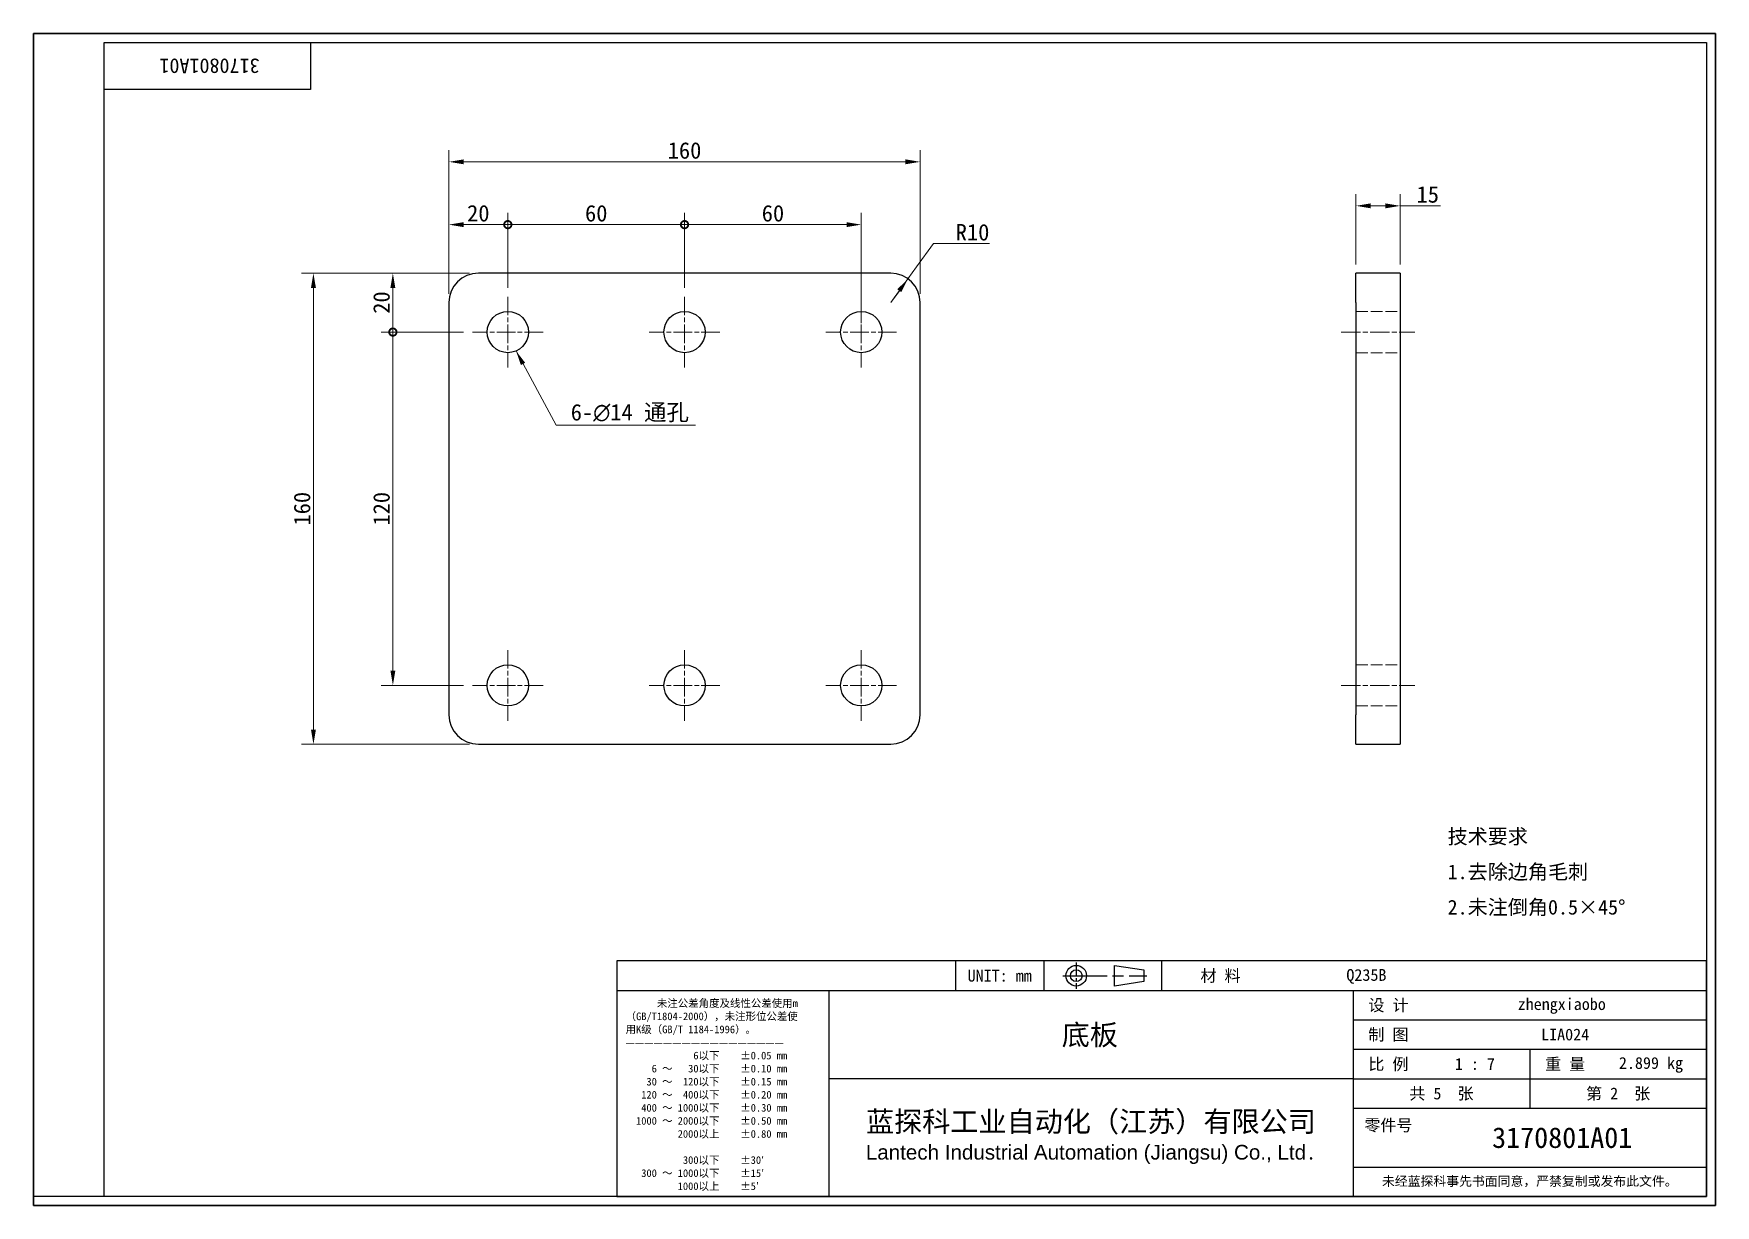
# Model space of a CAD drawing. Header units: millimetres. Extents: x 12 to 583, y 11 to 409.
import ezdxf
from ezdxf.enums import TextEntityAlignment as Align

# ---------------------------------------------------------------- set-up
doc = ezdxf.new("R2010")
doc.units = ezdxf.units.MM
doc.header["$LTSCALE"] = 2
doc.linetypes.add('CHAIN', pattern=[0.3543, 0.2362, -0.0295, 0.0591, -0.0295])
doc.linetypes.add('DASHED', pattern=[0.2067, 0.1654, -0.0413])
for name, color, linetype, lineweight in [('1', 7, 'Continuous', 18), ('可见 (ISO)', 7, 'Continuous', 25), ('图框 (ISO)', 7, 'Continuous', 35), ('标题 (ISO)', 7, 'Continuous', 25)]:
    doc.layers.add(name, color=color, linetype=linetype, lineweight=lineweight)
for name, color, linetype, lineweight, true_color in [('中心标记 (ISO)', 1, 'CHAIN', 18, 0xff0000), ('中心线 (ISO)', 1, 'CHAIN', 18, 0xff0000), ('尺寸 (ISO)', 7, 'Continuous', 18, 0x008000), ('符号 (ISO)', 7, 'Continuous', 18, 0x008000), ('隐藏 (ISO)', 5, 'DASHED', 18, 0x0000ff)]:
    doc.layers.add(name, color=color, linetype=linetype, lineweight=lineweight, true_color=true_color)
doc.styles.add('文本样式164', font='SimSun.ttf')
doc.styles.add('文本样式165', font='SimSun.ttf')
doc.styles.add('文本样式74', font='SimSun.ttf')
doc.styles.add('最新国标', font='simfang.ttf')
doc.styles.add('注释文本 (ISO)', font='simfang.ttf')
doc.dimstyles.new('默认 (GB)', dxfattribs={"dimscale": 2, "dimtxt": 2.8, "dimasz": 2.5, "dimexe": 2, "dimexo": 1.5, "dimgap": 0.5, "dimtad": 1, "dimtoh": 1, "dimdsep": 46, "dimtxsty": '最新国标', "dimcen": 0.09, "dimdle": 10, "dimclrd": 256, "dimclre": 256, "dimclrt": 256, "dimaunit": 1, "dimadec": 3, "dimazin": 2, "dimtfac": 0.535714, "dimtdec": 3, "dimtmove": 0, "dimatfit": 3, "dimfxl": 0, "dimtolj": 1, "dimlwd": -1, "dimlwe": -1, "dimarcsym": 0})
doc.dimstyles.new('默认 (GB)$7', dxfattribs={"dimscale": 2, "dimtxt": 2.8, "dimasz": 2.5, "dimexe": 2, "dimexo": 1.5, "dimgap": 0.5, "dimtad": 1, "dimtoh": 1, "dimdsep": 46, "dimtxsty": '最新国标', "dimcen": 0.09, "dimdle": 10, "dimclrd": 256, "dimclre": 256, "dimclrt": 256, "dimaunit": 1, "dimadec": 3, "dimazin": 2, "dimtfac": 0.535714, "dimtdec": 3, "dimtmove": 0, "dimatfit": 3, "dimfxl": 0, "dimtolj": 1, "dimlwd": -1, "dimlwe": -1, "dimarcsym": 0})

# ---------------------------------------------------------------- blocks, each defined once
blk = doc.blocks.new('图框 最新国标')
at = {"layer": '图框 (ISO)'}
for p, q in [((6, 7), (6, 204.5)), ((6, 204.5), (291.5, 204.5)), ((291.5, 204.5), (291.5, 5.5)), ((6, 7), (6, 5.5)), ((6, 7), (6, 5.5)), ((291.5, 5.5), (6, 5.5))]:
    blk.add_line(p, q, dxfattribs=at)
at = {"layer": '图框 (ISO)', "color": 7, "linetype": 'Continuous', "lineweight": 25}
for p, q in [((18, 203), (290, 203)), ((18, 7), (18, 203)), ((18, 203), (290, 203)), ((53, 203), (53, 195)), ((290, 203), (290, 7)), ((290, 203), (290, 7)), ((53, 195), (18, 195)), ((290, 7), (6, 7)), ((290, 7), (18, 7))]:
    blk.add_line(p, q, dxfattribs=at)
at = {"layer": '图框 (ISO)', "style": '文本样式74'}
blk.add_attdef('零件代号_001', (44.36, 200.25), '', height=2.5, rotation=180, dxfattribs=at)
blk = doc.blocks.new('标题栏 最新国标')
at = {"layer": '标题 (ISO)'}
for p, q in [((381.98, -183.84), (196.98, -183.84)), ((196.98, -183.84), (196.98, -223.84)), ((254.48, -183.84), (254.48, -188.84)), ((269.48, -183.84), (269.48, -188.84)), ((281.48, -188.09), (281.48, -184.59)), ((281.48, -184.59), (286.48, -185.34)), ((286.48, -185.34), (286.48, -187.34)), ((289.48, -183.84), (289.48, -188.84)), ((381.98, -223.84), (381.98, -183.84)), ((383.48, -183.84), (383.48, -225.34)), ((286.48, -187.34), (281.48, -188.09)), ((196.98, -188.84), (381.98, -188.84)), ((232.98, -188.84), (232.98, -223.84)), ((321.98, -188.84), (321.98, -223.84)), ((321.98, -193.84), (381.98, -193.84)), ((321.98, -198.84), (381.98, -198.84)), ((351.98, -198.84), (351.98, -208.84)), ((321.98, -203.84), (232.98, -203.84)), ((321.98, -203.84), (381.98, -203.84)), ((321.98, -208.84), (381.98, -208.84)), ((321.98, -218.84), (381.98, -218.84)), ((196.98, -223.84), (381.98, -223.84)), ((383.48, -225.34), (196.98, -225.34))]:
    blk.add_line(p, q, dxfattribs=at)
at = {"layer": '标题 (ISO)', "linetype": 'CHAIN', "ltscale": 5.000333}
blk.add_line((274.98, -184.09), (274.98, -188.59), dxfattribs=at)
at = {"layer": '标题 (ISO)', "linetype": 'CHAIN', "ltscale": 15.834605}
blk.add_line((272.73, -186.34), (286.98, -186.34), dxfattribs=at)
at = {"layer": '标题 (ISO)'}
for radius in [1.75, 1]:
    blk.add_circle((274.98, -186.34), radius, dxfattribs=at)
at = {"layer": '1', "style": '文本样式164'}
for s, p in [('UNIT: mm', (261.98, -186.34)), ('材 料', (299.48, -186.34)), ('设 计', (327.98, -191.34)), ('制 图', (327.98, -196.34)), ('比 例', (327.98, -201.34)), ('重 量', (357.98, -201.34)), ('共 5  张', (336.98, -206.34)), ('第 2  张', (366.98, -206.34))]:
    blk.add_text(s, height=2, dxfattribs=at).set_placement(p, align=Align.MIDDLE_CENTER)
at = {"layer": '标题 (ISO)', "style": '注释文本 (ISO)'}
for s, insert, char_height, attachment_point, line_spacing_factor in [('\\fSimSun|b0|i0;{\\H1.3000;      未注公差角度及线性公差使用m\\P}\\fSimSun|b0|i0;{\\H1.3000;（GB/T1804-2000），未注形位公差使\\P}\\fSimSun|b0|i0;{\\H1.3000;用K级（GB/T 1184-1996）。\\P}\\fSimSun|b0|i0;{\\H1.3000;—————————————————\\P}\\fSimSun|b0|i0;{\\H1.3000;             6以下    ±0.05 mm\\P}\\fSimSun|b0|i0;{\\H1.3000;     6 ～   30以下    ±0.10 mm\\P}\\fSimSun|b0|i0;{\\H1.3000;    30 ～  120以下    ±0.15 mm\\P}\\fSimSun|b0|i0;{\\H1.3000;   120 ～  400以下    ±0.20 mm\\P}\\fSimSun|b0|i0;{\\H1.3000;   400 ～ 1000以下    ±0.30 mm\\P}\\fSimSun|b0|i0;{\\H1.3000;  1000 ～ 2000以下    ±0.50 mm\\P}\\fSimSun|b0|i0;{\\H1.3000;          2000以上    ±0.80 mm\\P}\\fSimSun|b0|i0;{\\H1.3000;\\P}\\fSimSun|b0|i0;{\\H1.3000;           300以下    ±30′\\P}\\fSimSun|b0|i0;{\\H1.3000;   300 ～ 1000以下    ±15′\\P}\\fSimSun|b0|i0;{\\H1.3000;          1000以上    ±5′}', (198.48, -206.63), 1.3, 4, 1.023913), ('{\\fMicrosoft YaHei|b0|i0|c134|p34;\\H1.75x;蓝探科工业自动化（江苏）有限公司\\P\\fArial|b0|i0|c0|p34;\\H0.71429x;Lantech Industrial Automation (Jiangsu) Co., Ltd\\fFangSong|b0|i0|c134|p49;.\\H1.15195x; }', (277.48, -213.84), 2, 5, 0.978695)]:
    blk.add_mtext(s, dxfattribs=dict(at, insert=insert, char_height=char_height, attachment_point=attachment_point, line_spacing_factor=line_spacing_factor))
at = {"layer": '标题 (ISO)', "attachment_point": 5, "style": '注释文本 (ISO)'}
for s, insert, char_height in [('\\fFangSong|b0|i0;LIA024', (357.98, -196.34), 2), ('\\fFangSong|b0|i0;零件号', (327.98, -211.84), 2), ('\\fSimSun|b0|i0;{\\H1.6000;未经蓝探科事先书面同意，严禁复制或发布此文件。}', (351.98, -221.34), 1.6)]:
    blk.add_mtext(s, dxfattribs=dict(at, insert=insert, char_height=char_height))
at = {"layer": '标题 (ISO)'}
for tag, p, height, style in [('材料_001', (320.84, -187.21), 2, '注释文本 (ISO)'), ('设计人_001', (349.92, -192.16), 2, '注释文本 (ISO)'), ('库存编号_001', (272.51, -198.13), 3.5, '文本样式165'), ('视图比例_001', (339.26, -202.33), 2, '注释文本 (ISO)'), ('质量\\P3;_001', (367.11, -202.16), 2, '注释文本 (ISO)'), ('零件代号_001', (345.58, -215.59), 3.5, '文本样式165')]:
    blk.add_attdef(tag, p, '', height=height, dxfattribs=dict(at, style=style))
blk = doc.blocks.new('*D5')
at = {"layer": 'Defpoints', "color": 0, "transparency": 16777216}
for p in [(313, 365.45), (153, 317.63), (313, 317.63)]:
    blk.add_point(p, dxfattribs=at)
at = {"layer": '尺寸 (ISO)', "color": 116, "true_color": 0x00803f, "transparency": 16777216}
for p, q in [((153, 320.63), (153, 369.45)), ((158, 365.45), (308, 365.45)), ((313, 320.63), (313, 369.45))]:
    blk.add_line(p, q, dxfattribs=at)
for points in [[(158, 366.29), (158, 364.62), (153, 365.45)], [(308, 366.29), (308, 364.62), (313, 365.45)]]:
    blk.add_solid(points, dxfattribs=at)
at = {"layer": '尺寸 (ISO)', "transparency": 16777216, "insert": (233, 369.28), "char_height": 5.6, "attachment_point": 5, "style": '最新国标'}
blk.add_mtext('\\A1;160', dxfattribs=at)
blk = doc.blocks.new('*D6')
at = {"layer": 'Defpoints', "color": 0, "transparency": 16777216}
for p in [(163, 327.63), (107, 167.63), (163, 167.63)]:
    blk.add_point(p, dxfattribs=at)
at = {"layer": '尺寸 (ISO)', "color": 116, "true_color": 0x00803f, "transparency": 16777216}
for p, q in [((160, 327.63), (103, 327.63)), ((107, 322.63), (107, 172.63)), ((160, 167.63), (103, 167.63))]:
    blk.add_line(p, q, dxfattribs=at)
for points in [[(106.17, 322.63), (107.84, 322.63), (107, 327.63)], [(106.17, 172.63), (107.84, 172.63), (107, 167.63)]]:
    blk.add_solid(points, dxfattribs=at)
at = {"layer": '尺寸 (ISO)', "transparency": 16777216, "insert": (103.17, 247.63), "char_height": 5.6, "attachment_point": 5, "rotation": 90, "style": '最新国标'}
blk.add_mtext('\\A1;160', dxfattribs=at)
blk = doc.blocks.new('_DotSmall')
at = {"color": 0, "linetype": 'ByBlock', "const_width": 0.5}
blk.add_lwpolyline([(-0.0625, 0, 1), (0.0625, 0, 1)], format="xyb", close=True, dxfattribs=at)
blk = doc.blocks.new('*D7')
at = {"layer": 'Defpoints', "color": 0, "transparency": 16777216}
for p in [(133.97, 307.63), (161, 307.63), (161, 187.63)]:
    blk.add_point(p, dxfattribs=at)
at = {"layer": '尺寸 (ISO)', "color": 116, "true_color": 0x00803f, "transparency": 16777216}
for p, q in [((158, 307.63), (129.97, 307.63)), ((133.97, 192.63), (133.97, 307.63)), ((158, 187.63), (129.97, 187.63))]:
    blk.add_line(p, q, dxfattribs=at)
blk.add_solid([(133.14, 192.63), (134.8, 192.63), (133.97, 187.63)], dxfattribs=at)
at = {"layer": '尺寸 (ISO)', "color": 116, "true_color": 0x00803f, "transparency": 16777216, "xscale": 5, "yscale": 5, "zscale": 5, "rotation": 90}
blk.add_blockref('_DotSmall', (133.97, 307.63), dxfattribs=at)
at = {"layer": '尺寸 (ISO)', "transparency": 16777216, "insert": (130.14, 247.61), "char_height": 5.6, "attachment_point": 5, "rotation": 90, "style": '最新国标'}
blk.add_mtext('\\A1;120', dxfattribs=at)
blk = doc.blocks.new('*D9')
at = {"layer": 'Defpoints', "color": 0, "transparency": 16777216}
for p in [(133.97, 327.63), (163, 327.63), (161, 307.63)]:
    blk.add_point(p, dxfattribs=at)
at = {"layer": '尺寸 (ISO)', "color": 116, "true_color": 0x00803f, "transparency": 16777216}
for p, q in [((160, 327.63), (129.97, 327.63)), ((133.97, 307.63), (133.97, 322.63)), ((158, 307.63), (129.97, 307.63))]:
    blk.add_line(p, q, dxfattribs=at)
blk.add_solid([(133.14, 322.63), (134.8, 322.63), (133.97, 327.63)], dxfattribs=at)
at = {"layer": '尺寸 (ISO)', "color": 116, "true_color": 0x00803f, "transparency": 16777216, "xscale": 5, "yscale": 5, "zscale": 5, "rotation": 270}
blk.add_blockref('_DotSmall', (133.97, 307.63), dxfattribs=at)
at = {"layer": '尺寸 (ISO)', "transparency": 16777216, "insert": (130.14, 317.65), "char_height": 5.6, "attachment_point": 5, "rotation": 90, "style": '最新国标'}
blk.add_mtext('\\A1;20', dxfattribs=at)
blk = doc.blocks.new('*D10')
at = {"layer": 'Defpoints', "color": 0, "transparency": 16777216}
for p in [(173, 344.12), (153, 317.63), (173, 319.63)]:
    blk.add_point(p, dxfattribs=at)
at = {"layer": '尺寸 (ISO)', "color": 116, "true_color": 0x00803f, "transparency": 16777216}
for p, q in [((153, 320.63), (153, 348.12)), ((158, 344.12), (173, 344.12)), ((173, 322.63), (173, 348.12))]:
    blk.add_line(p, q, dxfattribs=at)
blk.add_solid([(158, 344.95), (158, 343.29), (153, 344.12)], dxfattribs=at)
at = {"layer": '尺寸 (ISO)', "color": 116, "true_color": 0x00803f, "transparency": 16777216, "xscale": 5, "yscale": 5, "zscale": 5}
blk.add_blockref('_DotSmall', (173, 344.12), dxfattribs=at)
at = {"layer": '尺寸 (ISO)', "transparency": 16777216, "insert": (162.98, 347.95), "char_height": 5.6, "attachment_point": 5, "style": '最新国标'}
blk.add_mtext('\\A1;20', dxfattribs=at)
blk = doc.blocks.new('*D11')
at = {"layer": 'Defpoints', "color": 0, "transparency": 16777216}
for p in [(233, 344.12), (173, 319.63), (233, 319.63)]:
    blk.add_point(p, dxfattribs=at)
at = {"layer": '尺寸 (ISO)', "color": 116, "true_color": 0x00803f, "transparency": 16777216}
for p, q in [((173, 322.63), (173, 348.12)), ((173, 344.12), (233, 344.12)), ((233, 322.63), (233, 348.12))]:
    blk.add_line(p, q, dxfattribs=at)
at = {"layer": '尺寸 (ISO)', "color": 116, "true_color": 0x00803f, "transparency": 16777216, "xscale": 5, "yscale": 5, "zscale": 5, "rotation": 180}
blk.add_blockref('_DotSmall', (173, 344.12), dxfattribs=at)
at = {"layer": '尺寸 (ISO)', "color": 116, "true_color": 0x00803f, "transparency": 16777216, "xscale": 5, "yscale": 5, "zscale": 5}
blk.add_blockref('_DotSmall', (233, 344.12), dxfattribs=at)
at = {"layer": '尺寸 (ISO)', "transparency": 16777216, "insert": (203.02, 347.95), "char_height": 5.6, "attachment_point": 5, "style": '最新国标'}
blk.add_mtext('\\A1;60', dxfattribs=at)
blk = doc.blocks.new('*D12')
at = {"layer": 'Defpoints', "color": 0, "transparency": 16777216}
for p in [(293, 344.12), (233, 319.63), (293, 307.63)]:
    blk.add_point(p, dxfattribs=at)
at = {"layer": '尺寸 (ISO)', "color": 116, "true_color": 0x00803f, "transparency": 16777216}
for p, q in [((233, 322.63), (233, 348.12)), ((233, 344.12), (288, 344.12)), ((293, 310.63), (293, 348.12))]:
    blk.add_line(p, q, dxfattribs=at)
blk.add_solid([(288, 344.95), (288, 343.29), (293, 344.12)], dxfattribs=at)
at = {"layer": '尺寸 (ISO)', "color": 116, "true_color": 0x00803f, "transparency": 16777216, "xscale": 5, "yscale": 5, "zscale": 5, "rotation": 180}
blk.add_blockref('_DotSmall', (233, 344.12), dxfattribs=at)
at = {"layer": '尺寸 (ISO)', "transparency": 16777216, "insert": (263.02, 347.95), "char_height": 5.6, "attachment_point": 5, "style": '最新国标'}
blk.add_mtext('\\A1;60', dxfattribs=at)
blk = doc.blocks.new('*D13')
at = {"layer": 'Defpoints', "color": 0, "transparency": 16777216}
for p in [(308.87, 325.73), (303, 317.63)]:
    blk.add_point(p, dxfattribs=at)
at = {"layer": '尺寸 (ISO)', "color": 116, "true_color": 0x00803f, "transparency": 16777216}
for p, q in [((317.5, 337.66), (311.8, 329.78)), ((336.6, 337.66), (317.5, 337.66)), ((303, 317.63), (308.87, 325.73)), ((308.87, 325.73), (311.8, 329.78)), ((305.94, 321.68), (303, 317.63))]:
    blk.add_line(p, q, dxfattribs=at)
blk.add_solid([(305.26, 322.17), (306.61, 321.19), (308.87, 325.73)], dxfattribs=at)
at = {"layer": '尺寸 (ISO)', "transparency": 16777216, "insert": (330.79, 341.49), "char_height": 5.6, "attachment_point": 5, "style": '最新国标'}
blk.add_mtext('\\A1;R10', dxfattribs=at)
blk = doc.blocks.new('*D14')
at = {"layer": 'Defpoints', "color": 0, "transparency": 16777216}
for p in [(460.98, 350.5), (460.98, 327.63), (475.98, 327.63)]:
    blk.add_point(p, dxfattribs=at)
at = {"layer": '尺寸 (ISO)', "color": 116, "true_color": 0x00803f, "transparency": 16777216}
for p, q in [((460.98, 330.63), (460.98, 354.5)), ((475.98, 330.63), (475.98, 354.5)), ((465.98, 350.5), (470.98, 350.5)), ((475.98, 350.5), (489.73, 350.5))]:
    blk.add_line(p, q, dxfattribs=at)
for points in [[(465.98, 351.34), (465.98, 349.67), (460.98, 350.5)], [(470.98, 351.34), (470.98, 349.67), (475.98, 350.5)]]:
    blk.add_solid(points, dxfattribs=at)
at = {"layer": '尺寸 (ISO)', "transparency": 16777216, "insert": (485.35, 354.34), "char_height": 5.6, "attachment_point": 5, "style": '最新国标'}
blk.add_mtext('\\A1;15', dxfattribs=at)

msp = doc.modelspace()

# ---------------------------------------------------------------- linework, layer by layer
at = {"layer": '中心标记 (ISO)', "ltscale": 13.334389}
for p, q in [((173.0035, 319.6274), (173.0035, 295.6274)), ((233.0035, 319.6274), (233.0035, 295.6274)), ((293.0035, 319.6274), (293.0035, 295.6274)), ((185.0035, 307.6274), (161.0035, 307.6274)), ((245.0035, 307.6274), (221.0035, 307.6274)), ((305.0035, 307.6274), (281.0035, 307.6274)), ((173.0035, 199.6274), (173.0035, 175.6274)), ((233.0035, 199.6274), (233.0035, 175.6274)), ((293.0035, 199.6274), (293.0035, 175.6274)), ((185.0035, 187.6274), (161.0035, 187.6274)), ((245.0035, 187.6274), (221.0035, 187.6274)), ((305.0035, 187.6274), (281.0035, 187.6274))]:
    msp.add_line(p, q, dxfattribs=at)
at = {"layer": '中心线 (ISO)', "ltscale": 13.889993}
for p, q in [((455.9759, 307.6274), (480.9759, 307.6274)), ((455.9759, 187.6274), (480.9759, 187.6274))]:
    msp.add_line(p, q, dxfattribs=at)
at = {"layer": '可见 (ISO)'}
for p, q in [((303.0035, 327.6274), (163.0035, 327.6274)), ((475.9759, 327.6274), (460.9759, 327.6274)), ((460.9759, 317.6274), (460.9759, 327.6274)), ((475.9759, 327.6274), (475.9759, 317.6274)), ((153.0035, 317.6274), (153.0035, 177.6274)), ((313.0035, 177.6274), (313.0035, 317.6274)), ((460.9759, 317.6274), (460.9759, 177.6274)), ((475.9759, 317.6274), (475.9759, 177.6274)), ((460.9759, 167.6274), (460.9759, 177.6274)), ((475.9759, 177.6274), (475.9759, 167.6274)), ((163.0035, 167.6274), (303.0035, 167.6274)), ((460.9759, 167.6274), (475.9759, 167.6274))]:
    msp.add_line(p, q, dxfattribs=at)
for centre in [(173.0035, 307.6274), (233.0035, 307.6274), (293.0035, 307.6274), (173.0035, 187.6274), (233.0035, 187.6274), (293.0035, 187.6274)]:
    msp.add_circle(centre, 7, dxfattribs=at)
for centre, start, end in [((163.0035, 317.6274), 90, 180), ((303.0035, 317.6274), 0, 90), ((163.0035, 177.6274), 180, 270), ((303.0035, 177.6274), 270, 0)]:
    msp.add_arc(centre, 10, start, end, dxfattribs=at)
at = {"layer": '隐藏 (ISO)', "ltscale": 12.094824}
for p, q in [((460.9759, 314.6274), (475.9759, 314.6274)), ((460.9759, 300.6274), (475.9759, 300.6274)), ((460.9759, 194.6274), (475.9759, 194.6274)), ((460.9759, 180.6274), (475.9759, 180.6274))]:
    msp.add_line(p, q, dxfattribs=at)

# ---------------------------------------------------------------- block references
at = {"xscale": 2, "yscale": 2, "zscale": 2}
for name, p, values in [('图框 最新国标', (0, 0), {'零件代号_001': '3170801A01'}), ('标题栏 最新国标', (-183.9651, 461.6886), {'零件代号_001': '3170801A01', '库存编号_001': '底板', '质量\\P3;_001': '2.899 kg', '视图比例_001': '1 : 7', '设计人_001': 'zhengxiaobo', '材料_001': 'Q235B'})]:
    msp.add_blockref(name, p, dxfattribs=at).add_auto_attribs(values)

# ---------------------------------------------------------------- texts
at = {"layer": '符号 (ISO)'}
for s, insert, char_height, width, attachment_point, line_spacing_factor, style in [('6-\\fAIGDT|b0|i0;{\\H5.6000;n}\\fFangSong|b0|i0;{\\H5.6000;14 通孔}', (194.3636, 276.9909), 5.6, 44.442011, 7, 0.49, '最新国标'), ('\\fFangSong|b0|i0;{\\H5.0000;技术要求\\P}\\fFangSong|b0|i0;{\\H5.0000;1.去除边角毛刺\\P}\\fFangSong|b0|i0;{\\H5.0000;2.未注倒角0.5×45°}', (492.0794, 123.9932), 5, 71.111112, 4, 1.441304, '注释文本 (ISO)')]:
    msp.add_mtext(s, dxfattribs=dict(at, insert=insert, char_height=char_height, width=width, attachment_point=attachment_point, line_spacing_factor=line_spacing_factor, style=style))

# ---------------------------------------------------------------- dimensions: what is measured, and where the dimension line sits
at = {"layer": '尺寸 (ISO)', "color": 116, "true_color": 0x00803f}
for base, p1, p2, angle, override, picture, middle in [((313.0035, 365.4519), (153.0035, 317.6274), (313.0035, 317.6274), 180, {"dimgap": 0.5, "dimtoh": 0, "dimdec": 2, "dimtol": 0, "dimlim": 0, "dimtp": 0, "dimtm": 0, "dimtdec": 3, "dimtofl": 0, "dimatfit": 1}, '*D5', (233.0035, 365.4519)), ((460.9759, 350.5042), (475.9759, 327.6274), (460.9759, 327.6274), 180, {"dimgap": 0.5, "dimtoh": 0, "dimdec": 2, "dimtol": 0, "dimlim": 0, "dimtp": 0, "dimtm": 0, "dimtdec": 3, "dimtofl": 0, "dimatfit": 2}, '*D14', (485.3519, 350.5042)), ((173.0035, 344.1216), (153.0035, 317.6274), (173.0035, 319.6274), 180, {"dimgap": 0.5, "dimtoh": 0, "dimdec": 2, "dimblk2": 'DotSmall', "dimsah": 1, "dimdle": 0, "dimtol": 0, "dimlim": 0, "dimtp": 0, "dimtm": 0, "dimtdec": 3, "dimtofl": 0, "dimatfit": 1}, '*D10', (162.9835, 344.1216)), ((233.0035, 344.1216), (173.0035, 319.6274), (233.0035, 319.6274), 180, {"dimgap": 0.5, "dimtoh": 0, "dimdec": 2, "dimblk1": 'DotSmall', "dimblk2": 'DotSmall', "dimsah": 1, "dimdle": 0, "dimtol": 0, "dimlim": 0, "dimtp": 0, "dimtm": 0, "dimtdec": 3, "dimtofl": 0, "dimatfit": 1}, '*D11', (203.0235, 344.1216)), ((293.0035, 344.1216), (233.0035, 319.6274), (293.0035, 307.6274), 180, {"dimgap": 0.5, "dimtoh": 0, "dimdec": 2, "dimblk1": 'DotSmall', "dimsah": 1, "dimdle": 0, "dimtol": 0, "dimlim": 0, "dimtp": 0, "dimtm": 0, "dimtdec": 3, "dimtofl": 0, "dimatfit": 1}, '*D12', (263.0235, 344.1216)), ((107.0035, 167.6274), (163.0035, 327.6274), (163.0035, 167.6274), 90, {"dimgap": 0.5, "dimtoh": 0, "dimdec": 2, "dimtol": 0, "dimlim": 0, "dimtp": 0, "dimtm": 0, "dimtdec": 3, "dimtofl": 0, "dimatfit": 1}, '*D6', (107.0035, 247.6274)), ((133.9701, 327.6274), (161.0035, 307.6274), (163.0035, 327.6274), 90, {"dimgap": 0.5, "dimtoh": 0, "dimdec": 2, "dimblk1": 'DotSmall', "dimsah": 1, "dimdle": 0, "dimtol": 0, "dimlim": 0, "dimtp": 0, "dimtm": 0, "dimtdec": 3, "dimtofl": 0, "dimatfit": 1}, '*D9', (133.9701, 317.6474)), ((133.9701, 307.6274), (161.0035, 187.6274), (161.0035, 307.6274), 90, {"dimgap": 0.5, "dimtoh": 0, "dimdec": 2, "dimblk2": 'DotSmall', "dimsah": 1, "dimdle": 0, "dimtol": 0, "dimlim": 0, "dimtp": 0, "dimtm": 0, "dimtdec": 3, "dimtofl": 0, "dimatfit": 1}, '*D7', (133.9701, 247.6074))]:
    dim = msp.add_linear_dim(base=base, p1=p1, p2=p2, angle=angle, dimstyle='默认 (GB)', override=override, dxfattribs=at)
    dim.commit()
    dim.dimension.update_dxf_attribs({"geometry": picture, "text_midpoint": middle, "dimtype": 160})
dim = msp.add_radius_dim(center=(303.0035, 317.6274), mpoint=(308.8671, 325.728), dimstyle='默认 (GB)', override={"dimgap": 0.5, "dimtih": 1, "dimdec": 2, "dimlfac": 1, "dimcen": 0, "dimtol": 0, "dimlim": 0, "dimtp": 0, "dimtm": 0, "dimtdec": 3}, dxfattribs=at)
dim.commit()
dim.dimension.update_dxf_attribs({"geometry": '*D13', "text_midpoint": (330.7916, 337.6596), "dimtype": 164})

# ---------------------------------------------------------------- leaders
at = {"layer": '符号 (ISO)', "annotation_type": 0, "has_hookline": 1, "hookline_direction": 0, "text_width": 42.3539}
msp.add_leader([(175.7984, 301.2096), (189.3636, 276.0576), (194.3636, 276.0576)], dimstyle='默认 (GB)$7', override={"dimgap": 0, "dimtad": 1}, dxfattribs=at)

doc.saveas('drawing.dxf')
